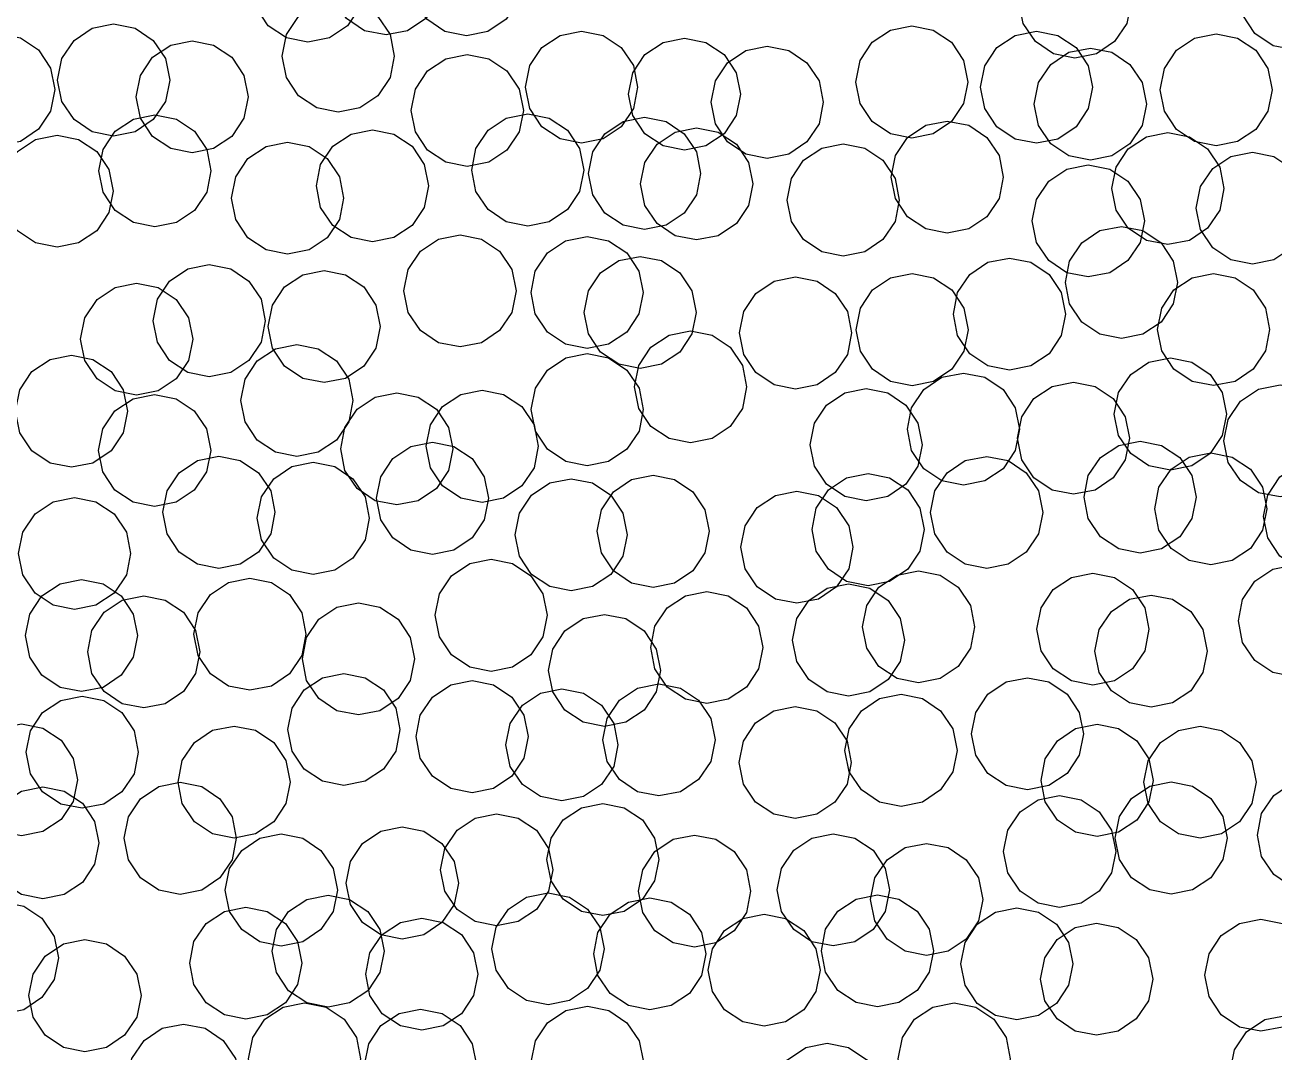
# Model space of a CAD drawing. Header units: millimetres. Extents: x -64 to 65, y -33 to 54.
# Drawn here: x -38.08 to -24.71, y 8.22 to 19.21 of the extents above; entities that cross this region are included whole.
import ezdxf

# ---------------------------------------------------------------- set-up
doc = ezdxf.new("R2010")
doc.units = ezdxf.units.MM

msp = doc.modelspace()

# ---------------------------------------------------------------- linework, layer by layer
for points in [[(-34.501, 19.4), (-34.632, 19.205), (-34.826, 19.075), (-35.056, 19.03), (-35.285, 19.075), (-35.48, 19.205), (-35.61, 19.4), (-35.656, 19.63), (-35.61, 19.859), (-35.48, 20.054), (-35.285, 20.184), (-35.056, 20.23), (-34.826, 20.184), (-34.632, 20.054), (-34.501, 19.859), (-34.456, 19.63), (-34.501, 19.4)], [(-33.664, 19.477), (-33.794, 19.282), (-33.989, 19.152), (-34.218, 19.107), (-34.448, 19.152), (-34.642, 19.282), (-34.773, 19.477), (-34.818, 19.707), (-34.773, 19.936), (-34.642, 20.131), (-34.448, 20.261), (-34.218, 20.307), (-33.989, 20.261), (-33.794, 20.131), (-33.664, 19.936), (-33.618, 19.707), (-33.664, 19.477)], [(-32.804, 19.469), (-32.934, 19.274), (-33.129, 19.144), (-33.359, 19.098), (-33.588, 19.144), (-33.783, 19.274), (-33.913, 19.469), (-33.959, 19.698), (-33.913, 19.928), (-33.783, 20.122), (-33.588, 20.252), (-33.359, 20.298), (-33.129, 20.252), (-32.934, 20.122), (-32.804, 19.928), (-32.759, 19.698), (-32.804, 19.469)], [(-26.29, 19.23), (-26.42, 19.035), (-26.615, 18.905), (-26.844, 18.859), (-27.074, 18.905), (-27.268, 19.035), (-27.398, 19.23), (-27.444, 19.459), (-27.398, 19.689), (-27.268, 19.883), (-27.074, 20.013), (-26.844, 20.059), (-26.615, 20.013), (-26.42, 19.883), (-26.29, 19.689), (-26.244, 19.459), (-26.29, 19.23)], [(-23.939, 19.317), (-24.069, 19.122), (-24.264, 18.992), (-24.494, 18.946), (-24.723, 18.992), (-24.918, 19.122), (-25.048, 19.317), (-25.094, 19.546), (-25.048, 19.776), (-24.918, 19.97), (-24.723, 20.101), (-24.494, 20.146), (-24.264, 20.101), (-24.069, 19.97), (-23.939, 19.776), (-23.894, 19.546), (-23.939, 19.317)], [(-34.176, 18.651), (-34.306, 18.456), (-34.501, 18.326), (-34.731, 18.28), (-34.96, 18.326), (-35.155, 18.456), (-35.285, 18.651), (-35.331, 18.88), (-35.285, 19.11), (-35.155, 19.305), (-34.96, 19.435), (-34.731, 19.48), (-34.501, 19.435), (-34.306, 19.305), (-34.176, 19.11), (-34.131, 18.88), (-34.176, 18.651)], [(-37.81, 18.292), (-37.94, 18.098), (-38.134, 17.968), (-38.364, 17.922), (-38.594, 17.968), (-38.788, 18.098), (-38.918, 18.292), (-38.964, 18.522), (-38.918, 18.751), (-38.788, 18.946), (-38.594, 19.076), (-38.364, 19.122), (-38.134, 19.076), (-37.94, 18.946), (-37.81, 18.751), (-37.764, 18.522), (-37.81, 18.292)], [(-36.581, 18.394), (-36.711, 18.2), (-36.906, 18.07), (-37.135, 18.024), (-37.365, 18.07), (-37.559, 18.2), (-37.689, 18.394), (-37.735, 18.624), (-37.689, 18.853), (-37.559, 19.048), (-37.365, 19.178), (-37.135, 19.224), (-36.906, 19.178), (-36.711, 19.048), (-36.581, 18.853), (-36.535, 18.624), (-36.581, 18.394)], [(-31.571, 18.318), (-31.701, 18.124), (-31.896, 17.994), (-32.126, 17.948), (-32.355, 17.994), (-32.55, 18.124), (-32.68, 18.318), (-32.726, 18.548), (-32.68, 18.778), (-32.55, 18.972), (-32.355, 19.102), (-32.126, 19.148), (-31.896, 19.102), (-31.701, 18.972), (-31.571, 18.778), (-31.526, 18.548), (-31.571, 18.318)], [(-28.036, 18.374), (-28.166, 18.179), (-28.361, 18.049), (-28.59, 18.003), (-28.82, 18.049), (-29.015, 18.179), (-29.145, 18.374), (-29.19, 18.603), (-29.145, 18.833), (-29.015, 19.028), (-28.82, 19.158), (-28.59, 19.203), (-28.361, 19.158), (-28.166, 19.028), (-28.036, 18.833), (-27.99, 18.603), (-28.036, 18.374)], [(-26.701, 18.318), (-26.831, 18.123), (-27.026, 17.993), (-27.255, 17.948), (-27.485, 17.993), (-27.68, 18.123), (-27.81, 18.318), (-27.855, 18.548), (-27.81, 18.777), (-27.68, 18.972), (-27.485, 19.102), (-27.255, 19.148), (-27.026, 19.102), (-26.831, 18.972), (-26.701, 18.777), (-26.655, 18.548), (-26.701, 18.318)], [(-35.74, 18.215), (-35.87, 18.02), (-36.065, 17.89), (-36.294, 17.844), (-36.524, 17.89), (-36.719, 18.02), (-36.849, 18.215), (-36.894, 18.444), (-36.849, 18.674), (-36.719, 18.869), (-36.524, 18.999), (-36.294, 19.044), (-36.065, 18.999), (-35.87, 18.869), (-35.74, 18.674), (-35.694, 18.444), (-35.74, 18.215)], [(-30.47, 18.243), (-30.6, 18.049), (-30.794, 17.919), (-31.024, 17.873), (-31.254, 17.919), (-31.448, 18.049), (-31.578, 18.243), (-31.624, 18.473), (-31.578, 18.703), (-31.448, 18.897), (-31.254, 19.027), (-31.024, 19.073), (-30.794, 19.027), (-30.6, 18.897), (-30.47, 18.703), (-30.424, 18.473), (-30.47, 18.243)], [(-24.779, 18.29), (-24.909, 18.096), (-25.103, 17.966), (-25.333, 17.92), (-25.563, 17.966), (-25.757, 18.096), (-25.887, 18.29), (-25.933, 18.52), (-25.887, 18.749), (-25.757, 18.944), (-25.563, 19.074), (-25.333, 19.12), (-25.103, 19.074), (-24.909, 18.944), (-24.779, 18.749), (-24.733, 18.52), (-24.779, 18.29)], [(-32.795, 18.068), (-32.925, 17.874), (-33.12, 17.744), (-33.349, 17.698), (-33.579, 17.744), (-33.774, 17.874), (-33.904, 18.068), (-33.949, 18.298), (-33.904, 18.528), (-33.774, 18.722), (-33.579, 18.852), (-33.349, 18.898), (-33.12, 18.852), (-32.925, 18.722), (-32.795, 18.528), (-32.749, 18.298), (-32.795, 18.068)], [(-29.584, 18.157), (-29.714, 17.962), (-29.908, 17.832), (-30.138, 17.786), (-30.368, 17.832), (-30.562, 17.962), (-30.692, 18.157), (-30.738, 18.386), (-30.692, 18.616), (-30.562, 18.81), (-30.368, 18.94), (-30.138, 18.986), (-29.908, 18.94), (-29.714, 18.81), (-29.584, 18.616), (-29.538, 18.386), (-29.584, 18.157)], [(-26.125, 18.138), (-26.255, 17.943), (-26.449, 17.813), (-26.679, 17.767), (-26.909, 17.813), (-27.103, 17.943), (-27.233, 18.138), (-27.279, 18.367), (-27.233, 18.597), (-27.103, 18.792), (-26.909, 18.922), (-26.679, 18.967), (-26.449, 18.922), (-26.255, 18.792), (-26.125, 18.597), (-26.079, 18.367), (-26.125, 18.138)], [(-36.139, 17.423), (-36.269, 17.228), (-36.464, 17.098), (-36.694, 17.053), (-36.923, 17.098), (-37.118, 17.228), (-37.248, 17.423), (-37.294, 17.653), (-37.248, 17.882), (-37.118, 18.077), (-36.923, 18.207), (-36.694, 18.253), (-36.464, 18.207), (-36.269, 18.077), (-36.139, 17.882), (-36.094, 17.653), (-36.139, 17.423)], [(-32.148, 17.432), (-32.278, 17.237), (-32.473, 17.107), (-32.702, 17.061), (-32.932, 17.107), (-33.127, 17.237), (-33.257, 17.432), (-33.302, 17.661), (-33.257, 17.891), (-33.127, 18.086), (-32.932, 18.216), (-32.702, 18.261), (-32.473, 18.216), (-32.278, 18.086), (-32.148, 17.891), (-32.102, 17.661), (-32.148, 17.432)], [(-30.897, 17.395), (-31.028, 17.2), (-31.222, 17.07), (-31.452, 17.025), (-31.681, 17.07), (-31.876, 17.2), (-32.006, 17.395), (-32.052, 17.625), (-32.006, 17.854), (-31.876, 18.049), (-31.681, 18.179), (-31.452, 18.225), (-31.222, 18.179), (-31.028, 18.049), (-30.897, 17.854), (-30.852, 17.625), (-30.897, 17.395)], [(-27.657, 17.356), (-27.787, 17.161), (-27.981, 17.031), (-28.211, 16.985), (-28.441, 17.031), (-28.635, 17.161), (-28.765, 17.356), (-28.811, 17.585), (-28.765, 17.815), (-28.635, 18.01), (-28.441, 18.14), (-28.211, 18.185), (-27.981, 18.14), (-27.787, 18.01), (-27.657, 17.815), (-27.611, 17.585), (-27.657, 17.356)], [(-33.81, 17.261), (-33.94, 17.067), (-34.135, 16.937), (-34.365, 16.891), (-34.594, 16.937), (-34.789, 17.067), (-34.919, 17.261), (-34.965, 17.491), (-34.919, 17.721), (-34.789, 17.915), (-34.594, 18.045), (-34.365, 18.091), (-34.135, 18.045), (-33.94, 17.915), (-33.81, 17.721), (-33.765, 17.491), (-33.81, 17.261)], [(-30.339, 17.282), (-30.469, 17.088), (-30.664, 16.958), (-30.894, 16.912), (-31.123, 16.958), (-31.318, 17.088), (-31.448, 17.282), (-31.494, 17.512), (-31.448, 17.742), (-31.318, 17.936), (-31.123, 18.066), (-30.894, 18.112), (-30.664, 18.066), (-30.469, 17.936), (-30.339, 17.742), (-30.294, 17.512), (-30.339, 17.282)], [(-25.294, 17.233), (-25.424, 17.038), (-25.619, 16.908), (-25.849, 16.863), (-26.078, 16.908), (-26.273, 17.038), (-26.403, 17.233), (-26.449, 17.463), (-26.403, 17.692), (-26.273, 17.887), (-26.078, 18.017), (-25.849, 18.063), (-25.619, 18.017), (-25.424, 17.887), (-25.294, 17.692), (-25.249, 17.463), (-25.294, 17.233)], [(-37.186, 17.205), (-37.316, 17.011), (-37.511, 16.881), (-37.74, 16.835), (-37.97, 16.881), (-38.164, 17.011), (-38.294, 17.205), (-38.34, 17.435), (-38.294, 17.665), (-38.164, 17.859), (-37.97, 17.989), (-37.74, 18.035), (-37.511, 17.989), (-37.316, 17.859), (-37.186, 17.665), (-37.14, 17.435), (-37.186, 17.205)], [(-34.718, 17.13), (-34.848, 16.935), (-35.043, 16.805), (-35.273, 16.759), (-35.502, 16.805), (-35.697, 16.935), (-35.827, 17.13), (-35.873, 17.359), (-35.827, 17.589), (-35.697, 17.783), (-35.502, 17.914), (-35.273, 17.959), (-35.043, 17.914), (-34.848, 17.783), (-34.718, 17.589), (-34.673, 17.359), (-34.718, 17.13)], [(-28.77, 17.111), (-28.9, 16.916), (-29.095, 16.786), (-29.325, 16.74), (-29.554, 16.786), (-29.749, 16.916), (-29.879, 17.111), (-29.925, 17.34), (-29.879, 17.57), (-29.749, 17.765), (-29.554, 17.895), (-29.325, 17.94), (-29.095, 17.895), (-28.9, 17.765), (-28.77, 17.57), (-28.725, 17.34), (-28.77, 17.111)], [(-24.391, 17.023), (-24.521, 16.829), (-24.715, 16.699), (-24.945, 16.653), (-25.175, 16.699), (-25.369, 16.829), (-25.499, 17.023), (-25.545, 17.253), (-25.499, 17.483), (-25.369, 17.677), (-25.175, 17.807), (-24.945, 17.853), (-24.715, 17.807), (-24.521, 17.677), (-24.391, 17.483), (-24.345, 17.253), (-24.391, 17.023)], [(-26.147, 16.886), (-26.277, 16.692), (-26.471, 16.562), (-26.701, 16.516), (-26.93, 16.562), (-27.125, 16.692), (-27.255, 16.886), (-27.301, 17.116), (-27.255, 17.346), (-27.125, 17.54), (-26.93, 17.67), (-26.701, 17.716), (-26.471, 17.67), (-26.277, 17.54), (-26.147, 17.346), (-26.101, 17.116), (-26.147, 16.886)], [(-25.792, 16.228), (-25.922, 16.033), (-26.117, 15.903), (-26.346, 15.858), (-26.576, 15.903), (-26.771, 16.033), (-26.901, 16.228), (-26.946, 16.458), (-26.901, 16.687), (-26.771, 16.882), (-26.576, 17.012), (-26.346, 17.058), (-26.117, 17.012), (-25.922, 16.882), (-25.792, 16.687), (-25.746, 16.458), (-25.792, 16.228)], [(-32.873, 16.137), (-33.003, 15.942), (-33.198, 15.812), (-33.427, 15.767), (-33.657, 15.812), (-33.851, 15.942), (-33.981, 16.137), (-34.027, 16.367), (-33.981, 16.596), (-33.851, 16.791), (-33.657, 16.921), (-33.427, 16.967), (-33.198, 16.921), (-33.003, 16.791), (-32.873, 16.596), (-32.827, 16.367), (-32.873, 16.137)], [(-31.513, 16.121), (-31.643, 15.926), (-31.838, 15.796), (-32.067, 15.75), (-32.297, 15.796), (-32.492, 15.926), (-32.622, 16.121), (-32.667, 16.35), (-32.622, 16.58), (-32.492, 16.774), (-32.297, 16.904), (-32.067, 16.95), (-31.838, 16.904), (-31.643, 16.774), (-31.513, 16.58), (-31.467, 16.35), (-31.513, 16.121)], [(-30.944, 15.908), (-31.074, 15.713), (-31.269, 15.583), (-31.498, 15.537), (-31.728, 15.583), (-31.923, 15.713), (-32.053, 15.908), (-32.098, 16.137), (-32.053, 16.367), (-31.923, 16.562), (-31.728, 16.692), (-31.498, 16.737), (-31.269, 16.692), (-31.074, 16.562), (-30.944, 16.367), (-30.898, 16.137), (-30.944, 15.908)], [(-26.991, 15.89), (-27.121, 15.695), (-27.316, 15.565), (-27.546, 15.519), (-27.775, 15.565), (-27.97, 15.695), (-28.1, 15.89), (-28.146, 16.119), (-28.1, 16.349), (-27.97, 16.544), (-27.775, 16.674), (-27.546, 16.719), (-27.316, 16.674), (-27.121, 16.544), (-26.991, 16.349), (-26.946, 16.119), (-26.991, 15.89)], [(-35.557, 15.818), (-35.687, 15.623), (-35.882, 15.493), (-36.112, 15.448), (-36.341, 15.493), (-36.536, 15.623), (-36.666, 15.818), (-36.712, 16.048), (-36.666, 16.277), (-36.536, 16.472), (-36.341, 16.602), (-36.112, 16.648), (-35.882, 16.602), (-35.687, 16.472), (-35.557, 16.277), (-35.512, 16.048), (-35.557, 15.818)], [(-34.327, 15.755), (-34.458, 15.56), (-34.652, 15.43), (-34.882, 15.385), (-35.111, 15.43), (-35.306, 15.56), (-35.436, 15.755), (-35.482, 15.985), (-35.436, 16.214), (-35.306, 16.409), (-35.111, 16.539), (-34.882, 16.585), (-34.652, 16.539), (-34.458, 16.409), (-34.327, 16.214), (-34.282, 15.985), (-34.327, 15.755)], [(-36.335, 15.621), (-36.465, 15.426), (-36.66, 15.296), (-36.889, 15.25), (-37.119, 15.296), (-37.313, 15.426), (-37.443, 15.621), (-37.489, 15.85), (-37.443, 16.08), (-37.313, 16.275), (-37.119, 16.405), (-36.889, 16.45), (-36.66, 16.405), (-36.465, 16.275), (-36.335, 16.08), (-36.289, 15.85), (-36.335, 15.621)], [(-29.28, 15.687), (-29.41, 15.493), (-29.605, 15.363), (-29.835, 15.317), (-30.064, 15.363), (-30.259, 15.493), (-30.389, 15.687), (-30.435, 15.917), (-30.389, 16.147), (-30.259, 16.341), (-30.064, 16.471), (-29.835, 16.517), (-29.605, 16.471), (-29.41, 16.341), (-29.28, 16.147), (-29.235, 15.917), (-29.28, 15.687)], [(-28.033, 15.723), (-28.163, 15.528), (-28.357, 15.398), (-28.587, 15.352), (-28.817, 15.398), (-29.011, 15.528), (-29.141, 15.723), (-29.187, 15.952), (-29.141, 16.182), (-29.011, 16.377), (-28.817, 16.507), (-28.587, 16.552), (-28.357, 16.507), (-28.163, 16.377), (-28.033, 16.182), (-27.987, 15.952), (-28.033, 15.723)], [(-24.805, 15.724), (-24.935, 15.529), (-25.13, 15.399), (-25.36, 15.353), (-25.589, 15.399), (-25.784, 15.529), (-25.914, 15.724), (-25.96, 15.953), (-25.914, 16.183), (-25.784, 16.378), (-25.589, 16.508), (-25.36, 16.553), (-25.13, 16.508), (-24.935, 16.378), (-24.805, 16.183), (-24.76, 15.953), (-24.805, 15.724)], [(-30.404, 15.11), (-30.534, 14.916), (-30.729, 14.786), (-30.959, 14.74), (-31.188, 14.786), (-31.383, 14.916), (-31.513, 15.11), (-31.559, 15.34), (-31.513, 15.57), (-31.383, 15.764), (-31.188, 15.894), (-30.959, 15.94), (-30.729, 15.894), (-30.534, 15.764), (-30.404, 15.57), (-30.359, 15.34), (-30.404, 15.11)], [(-34.619, 14.964), (-34.749, 14.77), (-34.944, 14.64), (-35.173, 14.594), (-35.403, 14.64), (-35.598, 14.77), (-35.728, 14.964), (-35.773, 15.194), (-35.728, 15.424), (-35.598, 15.618), (-35.403, 15.748), (-35.173, 15.794), (-34.944, 15.748), (-34.749, 15.618), (-34.619, 15.424), (-34.573, 15.194), (-34.619, 14.964)], [(-37.032, 14.849), (-37.162, 14.654), (-37.357, 14.524), (-37.587, 14.479), (-37.816, 14.524), (-38.011, 14.654), (-38.141, 14.849), (-38.187, 15.079), (-38.141, 15.308), (-38.011, 15.503), (-37.816, 15.633), (-37.587, 15.679), (-37.357, 15.633), (-37.162, 15.503), (-37.032, 15.308), (-36.987, 15.079), (-37.032, 14.849)], [(-31.511, 14.866), (-31.641, 14.672), (-31.836, 14.542), (-32.066, 14.496), (-32.295, 14.542), (-32.49, 14.672), (-32.62, 14.866), (-32.666, 15.096), (-32.62, 15.326), (-32.49, 15.52), (-32.295, 15.65), (-32.066, 15.696), (-31.836, 15.65), (-31.641, 15.52), (-31.511, 15.326), (-31.466, 15.096), (-31.511, 14.866)], [(-25.268, 14.82), (-25.398, 14.625), (-25.593, 14.495), (-25.823, 14.449), (-26.052, 14.495), (-26.247, 14.625), (-26.377, 14.82), (-26.423, 15.049), (-26.377, 15.279), (-26.247, 15.474), (-26.052, 15.604), (-25.823, 15.649), (-25.593, 15.604), (-25.398, 15.474), (-25.268, 15.279), (-25.223, 15.049), (-25.268, 14.82)], [(-27.484, 14.658), (-27.614, 14.464), (-27.809, 14.334), (-28.038, 14.288), (-28.268, 14.334), (-28.463, 14.464), (-28.593, 14.658), (-28.638, 14.888), (-28.593, 15.117), (-28.463, 15.312), (-28.268, 15.442), (-28.038, 15.488), (-27.809, 15.442), (-27.614, 15.312), (-27.484, 15.117), (-27.438, 14.888), (-27.484, 14.658)], [(-26.305, 14.56), (-26.435, 14.366), (-26.629, 14.236), (-26.859, 14.19), (-27.089, 14.236), (-27.283, 14.366), (-27.413, 14.56), (-27.459, 14.79), (-27.413, 15.02), (-27.283, 15.214), (-27.089, 15.344), (-26.859, 15.39), (-26.629, 15.344), (-26.435, 15.214), (-26.305, 15.02), (-26.259, 14.79), (-26.305, 14.56)], [(-36.142, 14.43), (-36.272, 14.235), (-36.467, 14.105), (-36.696, 14.059), (-36.926, 14.105), (-37.121, 14.235), (-37.251, 14.43), (-37.296, 14.659), (-37.251, 14.889), (-37.121, 15.083), (-36.926, 15.213), (-36.696, 15.259), (-36.467, 15.213), (-36.272, 15.083), (-36.142, 14.889), (-36.096, 14.659), (-36.142, 14.43)], [(-33.55, 14.446), (-33.68, 14.251), (-33.875, 14.121), (-34.104, 14.076), (-34.334, 14.121), (-34.529, 14.251), (-34.659, 14.446), (-34.704, 14.676), (-34.659, 14.905), (-34.529, 15.1), (-34.334, 15.23), (-34.104, 15.276), (-33.875, 15.23), (-33.68, 15.1), (-33.55, 14.905), (-33.504, 14.676), (-33.55, 14.446)], [(-32.635, 14.475), (-32.765, 14.28), (-32.96, 14.15), (-33.19, 14.104), (-33.419, 14.15), (-33.614, 14.28), (-33.744, 14.475), (-33.79, 14.704), (-33.744, 14.934), (-33.614, 15.129), (-33.419, 15.259), (-33.19, 15.304), (-32.96, 15.259), (-32.765, 15.129), (-32.635, 14.934), (-32.59, 14.704), (-32.635, 14.475)], [(-28.525, 14.491), (-28.655, 14.297), (-28.849, 14.166), (-29.079, 14.121), (-29.309, 14.166), (-29.503, 14.297), (-29.633, 14.491), (-29.679, 14.721), (-29.633, 14.95), (-29.503, 15.145), (-29.309, 15.275), (-29.079, 15.321), (-28.849, 15.275), (-28.655, 15.145), (-28.525, 14.95), (-28.479, 14.721), (-28.525, 14.491)], [(-24.094, 14.532), (-24.224, 14.337), (-24.419, 14.207), (-24.649, 14.162), (-24.878, 14.207), (-25.073, 14.337), (-25.203, 14.532), (-25.249, 14.762), (-25.203, 14.991), (-25.073, 15.186), (-24.878, 15.316), (-24.649, 15.362), (-24.419, 15.316), (-24.224, 15.186), (-24.094, 14.991), (-24.049, 14.762), (-24.094, 14.532)], [(-33.168, 13.918), (-33.298, 13.723), (-33.492, 13.593), (-33.722, 13.547), (-33.952, 13.593), (-34.146, 13.723), (-34.276, 13.918), (-34.322, 14.147), (-34.276, 14.377), (-34.146, 14.572), (-33.952, 14.702), (-33.722, 14.747), (-33.492, 14.702), (-33.298, 14.572), (-33.168, 14.377), (-33.122, 14.147), (-33.168, 13.918)], [(-25.592, 13.93), (-25.722, 13.736), (-25.917, 13.606), (-26.146, 13.56), (-26.376, 13.606), (-26.571, 13.736), (-26.701, 13.93), (-26.746, 14.16), (-26.701, 14.39), (-26.571, 14.584), (-26.376, 14.714), (-26.146, 14.76), (-25.917, 14.714), (-25.722, 14.584), (-25.592, 14.39), (-25.546, 14.16), (-25.592, 13.93)], [(-35.454, 13.767), (-35.584, 13.572), (-35.779, 13.442), (-36.008, 13.397), (-36.238, 13.442), (-36.433, 13.572), (-36.563, 13.767), (-36.608, 13.997), (-36.563, 14.226), (-36.433, 14.421), (-36.238, 14.551), (-36.008, 14.597), (-35.779, 14.551), (-35.584, 14.421), (-35.454, 14.226), (-35.408, 13.997), (-35.454, 13.767)], [(-27.235, 13.767), (-27.365, 13.572), (-27.559, 13.442), (-27.789, 13.396), (-28.018, 13.442), (-28.213, 13.572), (-28.343, 13.767), (-28.389, 13.996), (-28.343, 14.226), (-28.213, 14.421), (-28.018, 14.551), (-27.789, 14.596), (-27.559, 14.551), (-27.365, 14.421), (-27.235, 14.226), (-27.189, 13.996), (-27.235, 13.767)], [(-24.836, 13.805), (-24.966, 13.611), (-25.161, 13.481), (-25.39, 13.435), (-25.62, 13.481), (-25.815, 13.611), (-25.945, 13.805), (-25.99, 14.035), (-25.945, 14.265), (-25.815, 14.459), (-25.62, 14.589), (-25.39, 14.635), (-25.161, 14.589), (-24.966, 14.459), (-24.836, 14.265), (-24.79, 14.035), (-24.836, 13.805)], [(-34.444, 13.703), (-34.574, 13.508), (-34.769, 13.378), (-34.998, 13.333), (-35.228, 13.378), (-35.422, 13.508), (-35.552, 13.703), (-35.598, 13.933), (-35.552, 14.162), (-35.422, 14.357), (-35.228, 14.487), (-34.998, 14.533), (-34.769, 14.487), (-34.574, 14.357), (-34.444, 14.162), (-34.398, 13.933), (-34.444, 13.703)], [(-23.671, 13.723), (-23.801, 13.529), (-23.996, 13.399), (-24.226, 13.353), (-24.455, 13.399), (-24.65, 13.529), (-24.78, 13.723), (-24.826, 13.953), (-24.78, 14.182), (-24.65, 14.377), (-24.455, 14.507), (-24.226, 14.553), (-23.996, 14.507), (-23.801, 14.377), (-23.671, 14.182), (-23.626, 13.953), (-23.671, 13.723)], [(-31.683, 13.527), (-31.813, 13.333), (-32.008, 13.203), (-32.237, 13.157), (-32.467, 13.203), (-32.662, 13.333), (-32.792, 13.527), (-32.837, 13.757), (-32.792, 13.987), (-32.662, 14.181), (-32.467, 14.311), (-32.237, 14.357), (-32.008, 14.311), (-31.813, 14.181), (-31.683, 13.987), (-31.637, 13.757), (-31.683, 13.527)], [(-30.806, 13.564), (-30.936, 13.37), (-31.13, 13.24), (-31.36, 13.194), (-31.59, 13.24), (-31.784, 13.37), (-31.914, 13.564), (-31.96, 13.794), (-31.914, 14.024), (-31.784, 14.218), (-31.59, 14.348), (-31.36, 14.394), (-31.13, 14.348), (-30.936, 14.218), (-30.806, 14.024), (-30.76, 13.794), (-30.806, 13.564)], [(-28.504, 13.583), (-28.634, 13.388), (-28.829, 13.258), (-29.059, 13.212), (-29.288, 13.258), (-29.483, 13.388), (-29.613, 13.583), (-29.659, 13.812), (-29.613, 14.042), (-29.483, 14.237), (-29.288, 14.367), (-29.059, 14.412), (-28.829, 14.367), (-28.634, 14.237), (-28.504, 14.042), (-28.459, 13.812), (-28.504, 13.583)], [(-29.266, 13.393), (-29.396, 13.198), (-29.591, 13.068), (-29.821, 13.023), (-30.05, 13.068), (-30.245, 13.198), (-30.375, 13.393), (-30.421, 13.623), (-30.375, 13.852), (-30.245, 14.047), (-30.05, 14.177), (-29.821, 14.223), (-29.591, 14.177), (-29.396, 14.047), (-29.266, 13.852), (-29.221, 13.623), (-29.266, 13.393)], [(-36.999, 13.327), (-37.129, 13.132), (-37.324, 13.002), (-37.553, 12.956), (-37.783, 13.002), (-37.977, 13.132), (-38.108, 13.327), (-38.153, 13.556), (-38.108, 13.786), (-37.977, 13.98), (-37.783, 14.111), (-37.553, 14.156), (-37.324, 14.111), (-37.129, 13.98), (-36.999, 13.786), (-36.953, 13.556), (-36.999, 13.327)], [(-32.539, 12.665), (-32.669, 12.471), (-32.864, 12.341), (-33.094, 12.295), (-33.323, 12.341), (-33.518, 12.471), (-33.648, 12.665), (-33.694, 12.895), (-33.648, 13.124), (-33.518, 13.319), (-33.323, 13.449), (-33.094, 13.495), (-32.864, 13.449), (-32.669, 13.319), (-32.539, 13.124), (-32.494, 12.895), (-32.539, 12.665)], [(-27.963, 12.542), (-28.093, 12.347), (-28.288, 12.217), (-28.518, 12.172), (-28.747, 12.217), (-28.942, 12.347), (-29.072, 12.542), (-29.118, 12.772), (-29.072, 13.001), (-28.942, 13.196), (-28.747, 13.326), (-28.518, 13.372), (-28.288, 13.326), (-28.093, 13.196), (-27.963, 13.001), (-27.918, 12.772), (-27.963, 12.542)], [(-23.941, 12.605), (-24.071, 12.411), (-24.266, 12.281), (-24.495, 12.235), (-24.725, 12.281), (-24.919, 12.411), (-25.05, 12.605), (-25.095, 12.835), (-25.05, 13.065), (-24.919, 13.259), (-24.725, 13.389), (-24.495, 13.435), (-24.266, 13.389), (-24.071, 13.259), (-23.941, 13.065), (-23.895, 12.835), (-23.941, 12.605)], [(-36.925, 12.448), (-37.055, 12.254), (-37.249, 12.123), (-37.479, 12.078), (-37.709, 12.123), (-37.903, 12.254), (-38.033, 12.448), (-38.079, 12.678), (-38.033, 12.907), (-37.903, 13.102), (-37.709, 13.232), (-37.479, 13.278), (-37.249, 13.232), (-37.055, 13.102), (-36.925, 12.907), (-36.879, 12.678), (-36.925, 12.448)], [(-35.122, 12.463), (-35.252, 12.268), (-35.446, 12.138), (-35.676, 12.092), (-35.906, 12.138), (-36.1, 12.268), (-36.23, 12.463), (-36.276, 12.692), (-36.23, 12.922), (-36.1, 13.117), (-35.906, 13.247), (-35.676, 13.292), (-35.446, 13.247), (-35.252, 13.117), (-35.122, 12.922), (-35.076, 12.692), (-35.122, 12.463)], [(-26.097, 12.516), (-26.228, 12.322), (-26.422, 12.192), (-26.652, 12.146), (-26.881, 12.192), (-27.076, 12.322), (-27.206, 12.516), (-27.252, 12.746), (-27.206, 12.976), (-27.076, 13.17), (-26.881, 13.3), (-26.652, 13.346), (-26.422, 13.3), (-26.228, 13.17), (-26.097, 12.976), (-26.052, 12.746), (-26.097, 12.516)], [(-30.231, 12.321), (-30.361, 12.126), (-30.556, 11.996), (-30.785, 11.95), (-31.015, 11.996), (-31.21, 12.126), (-31.34, 12.321), (-31.385, 12.55), (-31.34, 12.78), (-31.21, 12.975), (-31.015, 13.105), (-30.785, 13.15), (-30.556, 13.105), (-30.361, 12.975), (-30.231, 12.78), (-30.185, 12.55), (-30.231, 12.321)], [(-28.714, 12.4), (-28.844, 12.206), (-29.039, 12.076), (-29.268, 12.03), (-29.498, 12.076), (-29.693, 12.206), (-29.823, 12.4), (-29.868, 12.63), (-29.823, 12.86), (-29.693, 13.054), (-29.498, 13.184), (-29.268, 13.23), (-29.039, 13.184), (-28.844, 13.054), (-28.714, 12.86), (-28.668, 12.63), (-28.714, 12.4)], [(-25.475, 12.283), (-25.605, 12.088), (-25.8, 11.958), (-26.03, 11.912), (-26.259, 11.958), (-26.454, 12.088), (-26.584, 12.283), (-26.63, 12.512), (-26.584, 12.742), (-26.454, 12.936), (-26.259, 13.067), (-26.03, 13.112), (-25.8, 13.067), (-25.605, 12.936), (-25.475, 12.742), (-25.43, 12.512), (-25.475, 12.283)], [(-36.259, 12.273), (-36.389, 12.078), (-36.583, 11.948), (-36.813, 11.903), (-37.043, 11.948), (-37.237, 12.078), (-37.367, 12.273), (-37.413, 12.503), (-37.367, 12.732), (-37.237, 12.927), (-37.043, 13.057), (-36.813, 13.103), (-36.583, 13.057), (-36.389, 12.927), (-36.259, 12.732), (-36.213, 12.503), (-36.259, 12.273)], [(-33.961, 12.198), (-34.091, 12.004), (-34.285, 11.873), (-34.515, 11.828), (-34.745, 11.873), (-34.939, 12.004), (-35.069, 12.198), (-35.115, 12.428), (-35.069, 12.657), (-34.939, 12.852), (-34.745, 12.982), (-34.515, 13.028), (-34.285, 12.982), (-34.091, 12.852), (-33.961, 12.657), (-33.915, 12.428), (-33.961, 12.198)], [(-31.326, 12.075), (-31.456, 11.88), (-31.651, 11.75), (-31.88, 11.704), (-32.11, 11.75), (-32.305, 11.88), (-32.435, 12.075), (-32.48, 12.304), (-32.435, 12.534), (-32.305, 12.728), (-32.11, 12.859), (-31.88, 12.904), (-31.651, 12.859), (-31.456, 12.728), (-31.326, 12.534), (-31.28, 12.304), (-31.326, 12.075)], [(-34.116, 11.442), (-34.246, 11.248), (-34.441, 11.118), (-34.67, 11.072), (-34.9, 11.118), (-35.095, 11.248), (-35.225, 11.442), (-35.27, 11.672), (-35.225, 11.902), (-35.095, 12.096), (-34.9, 12.226), (-34.67, 12.272), (-34.441, 12.226), (-34.246, 12.096), (-34.116, 11.902), (-34.07, 11.672), (-34.116, 11.442)], [(-32.743, 11.366), (-32.873, 11.172), (-33.068, 11.042), (-33.298, 10.996), (-33.527, 11.042), (-33.722, 11.172), (-33.852, 11.366), (-33.898, 11.596), (-33.852, 11.826), (-33.722, 12.02), (-33.527, 12.15), (-33.298, 12.196), (-33.068, 12.15), (-32.873, 12.02), (-32.743, 11.826), (-32.698, 11.596), (-32.743, 11.366)], [(-26.798, 11.397), (-26.928, 11.202), (-27.122, 11.072), (-27.352, 11.026), (-27.582, 11.072), (-27.776, 11.202), (-27.906, 11.397), (-27.952, 11.626), (-27.906, 11.856), (-27.776, 12.051), (-27.582, 12.181), (-27.352, 12.226), (-27.122, 12.181), (-26.928, 12.051), (-26.798, 11.856), (-26.752, 11.626), (-26.798, 11.397)], [(-31.782, 11.278), (-31.912, 11.084), (-32.106, 10.954), (-32.336, 10.908), (-32.566, 10.954), (-32.76, 11.084), (-32.89, 11.278), (-32.936, 11.508), (-32.89, 11.738), (-32.76, 11.932), (-32.566, 12.062), (-32.336, 12.108), (-32.106, 12.062), (-31.912, 11.932), (-31.782, 11.738), (-31.736, 11.508), (-31.782, 11.278)], [(-30.743, 11.331), (-30.873, 11.137), (-31.067, 11.006), (-31.297, 10.961), (-31.527, 11.006), (-31.721, 11.137), (-31.851, 11.331), (-31.897, 11.561), (-31.851, 11.79), (-31.721, 11.985), (-31.527, 12.115), (-31.297, 12.161), (-31.067, 12.115), (-30.873, 11.985), (-30.743, 11.79), (-30.697, 11.561), (-30.743, 11.331)], [(-28.152, 11.219), (-28.282, 11.025), (-28.477, 10.894), (-28.706, 10.849), (-28.936, 10.894), (-29.13, 11.025), (-29.26, 11.219), (-29.306, 11.449), (-29.26, 11.678), (-29.13, 11.873), (-28.936, 12.003), (-28.706, 12.049), (-28.477, 12.003), (-28.282, 11.873), (-28.152, 11.678), (-28.106, 11.449), (-28.152, 11.219)], [(-36.916, 11.199), (-37.046, 11.005), (-37.241, 10.875), (-37.471, 10.829), (-37.7, 10.875), (-37.895, 11.005), (-38.025, 11.199), (-38.071, 11.429), (-38.025, 11.659), (-37.895, 11.853), (-37.7, 11.983), (-37.471, 12.029), (-37.241, 11.983), (-37.046, 11.853), (-36.916, 11.659), (-36.871, 11.429), (-36.916, 11.199)], [(-29.284, 11.089), (-29.414, 10.895), (-29.609, 10.765), (-29.839, 10.719), (-30.068, 10.765), (-30.263, 10.895), (-30.393, 11.089), (-30.439, 11.319), (-30.393, 11.549), (-30.263, 11.743), (-30.068, 11.873), (-29.839, 11.919), (-29.609, 11.873), (-29.414, 11.743), (-29.284, 11.549), (-29.239, 11.319), (-29.284, 11.089)], [(-37.568, 10.903), (-37.698, 10.709), (-37.893, 10.579), (-38.122, 10.533), (-38.352, 10.579), (-38.547, 10.709), (-38.677, 10.903), (-38.722, 11.133), (-38.677, 11.362), (-38.547, 11.557), (-38.352, 11.687), (-38.122, 11.733), (-37.893, 11.687), (-37.698, 11.557), (-37.568, 11.362), (-37.522, 11.133), (-37.568, 10.903)], [(-35.292, 10.88), (-35.422, 10.685), (-35.617, 10.555), (-35.846, 10.509), (-36.076, 10.555), (-36.27, 10.685), (-36.4, 10.88), (-36.446, 11.109), (-36.4, 11.339), (-36.27, 11.534), (-36.076, 11.664), (-35.846, 11.709), (-35.617, 11.664), (-35.422, 11.534), (-35.292, 11.339), (-35.246, 11.109), (-35.292, 10.88)], [(-26.053, 10.898), (-26.183, 10.703), (-26.378, 10.573), (-26.607, 10.528), (-26.837, 10.573), (-27.032, 10.703), (-27.162, 10.898), (-27.207, 11.128), (-27.162, 11.357), (-27.032, 11.552), (-26.837, 11.682), (-26.607, 11.728), (-26.378, 11.682), (-26.183, 11.552), (-26.053, 11.357), (-26.007, 11.128), (-26.053, 10.898)], [(-24.951, 10.879), (-25.081, 10.684), (-25.276, 10.554), (-25.505, 10.508), (-25.735, 10.554), (-25.93, 10.684), (-26.06, 10.879), (-26.105, 11.108), (-26.06, 11.338), (-25.93, 11.533), (-25.735, 11.663), (-25.505, 11.708), (-25.276, 11.663), (-25.081, 11.533), (-24.951, 11.338), (-24.905, 11.108), (-24.951, 10.879)], [(-35.868, 10.278), (-35.998, 10.083), (-36.192, 9.953), (-36.422, 9.908), (-36.652, 9.953), (-36.846, 10.083), (-36.976, 10.278), (-37.022, 10.508), (-36.976, 10.737), (-36.846, 10.932), (-36.652, 11.062), (-36.422, 11.108), (-36.192, 11.062), (-35.998, 10.932), (-35.868, 10.737), (-35.822, 10.508), (-35.868, 10.278)], [(-25.26, 10.281), (-25.39, 10.086), (-25.585, 9.956), (-25.815, 9.911), (-26.044, 9.956), (-26.239, 10.086), (-26.369, 10.281), (-26.415, 10.511), (-26.369, 10.74), (-26.239, 10.935), (-26.044, 11.065), (-25.815, 11.111), (-25.585, 11.065), (-25.39, 10.935), (-25.26, 10.74), (-25.215, 10.511), (-25.26, 10.281)], [(-23.737, 10.313), (-23.867, 10.119), (-24.062, 9.989), (-24.291, 9.943), (-24.521, 9.989), (-24.716, 10.119), (-24.846, 10.313), (-24.891, 10.543), (-24.846, 10.773), (-24.716, 10.967), (-24.521, 11.097), (-24.291, 11.143), (-24.062, 11.097), (-23.867, 10.967), (-23.737, 10.773), (-23.691, 10.543), (-23.737, 10.313)], [(-37.34, 10.23), (-37.47, 10.035), (-37.664, 9.905), (-37.894, 9.859), (-38.123, 9.905), (-38.318, 10.035), (-38.448, 10.23), (-38.494, 10.459), (-38.448, 10.689), (-38.318, 10.883), (-38.123, 11.013), (-37.894, 11.059), (-37.664, 11.013), (-37.47, 10.883), (-37.34, 10.689), (-37.294, 10.459), (-37.34, 10.23)], [(-26.454, 10.137), (-26.584, 9.942), (-26.778, 9.812), (-27.008, 9.766), (-27.238, 9.812), (-27.432, 9.942), (-27.562, 10.137), (-27.608, 10.366), (-27.562, 10.596), (-27.432, 10.791), (-27.238, 10.921), (-27.008, 10.966), (-26.778, 10.921), (-26.584, 10.791), (-26.454, 10.596), (-26.408, 10.366), (-26.454, 10.137)], [(-31.344, 10.051), (-31.474, 9.856), (-31.669, 9.726), (-31.898, 9.681), (-32.128, 9.726), (-32.323, 9.856), (-32.453, 10.051), (-32.498, 10.281), (-32.453, 10.51), (-32.323, 10.705), (-32.128, 10.835), (-31.898, 10.881), (-31.669, 10.835), (-31.474, 10.705), (-31.344, 10.51), (-31.298, 10.281), (-31.344, 10.051)], [(-32.48, 9.941), (-32.61, 9.747), (-32.805, 9.616), (-33.035, 9.571), (-33.264, 9.616), (-33.459, 9.747), (-33.589, 9.941), (-33.635, 10.171), (-33.589, 10.4), (-33.459, 10.595), (-33.264, 10.725), (-33.035, 10.771), (-32.805, 10.725), (-32.61, 10.595), (-32.48, 10.4), (-32.435, 10.171), (-32.48, 9.941)], [(-33.491, 9.8), (-33.621, 9.605), (-33.816, 9.475), (-34.045, 9.429), (-34.275, 9.475), (-34.47, 9.605), (-34.6, 9.8), (-34.645, 10.029), (-34.6, 10.259), (-34.47, 10.454), (-34.275, 10.584), (-34.045, 10.629), (-33.816, 10.584), (-33.621, 10.454), (-33.491, 10.259), (-33.445, 10.029), (-33.491, 9.8)], [(-34.786, 9.725), (-34.916, 9.53), (-35.11, 9.4), (-35.34, 9.354), (-35.57, 9.4), (-35.764, 9.53), (-35.894, 9.725), (-35.94, 9.954), (-35.894, 10.184), (-35.764, 10.379), (-35.57, 10.509), (-35.34, 10.554), (-35.11, 10.509), (-34.916, 10.379), (-34.786, 10.184), (-34.74, 9.954), (-34.786, 9.725)], [(-30.362, 9.713), (-30.492, 9.518), (-30.687, 9.388), (-30.917, 9.343), (-31.146, 9.388), (-31.341, 9.518), (-31.471, 9.713), (-31.517, 9.943), (-31.471, 10.172), (-31.341, 10.367), (-31.146, 10.497), (-30.917, 10.543), (-30.687, 10.497), (-30.492, 10.367), (-30.362, 10.172), (-30.317, 9.943), (-30.362, 9.713)], [(-28.876, 9.726), (-29.006, 9.531), (-29.201, 9.401), (-29.431, 9.356), (-29.66, 9.401), (-29.855, 9.531), (-29.985, 9.726), (-30.031, 9.956), (-29.985, 10.185), (-29.855, 10.38), (-29.66, 10.51), (-29.431, 10.556), (-29.201, 10.51), (-29.006, 10.38), (-28.876, 10.185), (-28.831, 9.956), (-28.876, 9.726)], [(-27.878, 9.624), (-28.008, 9.429), (-28.202, 9.299), (-28.432, 9.253), (-28.662, 9.299), (-28.856, 9.429), (-28.986, 9.624), (-29.032, 9.853), (-28.986, 10.083), (-28.856, 10.278), (-28.662, 10.408), (-28.432, 10.453), (-28.202, 10.408), (-28.008, 10.278), (-27.878, 10.083), (-27.832, 9.853), (-27.878, 9.624)], [(-34.284, 9.07), (-34.415, 8.876), (-34.609, 8.746), (-34.839, 8.7), (-35.068, 8.746), (-35.263, 8.876), (-35.393, 9.07), (-35.439, 9.3), (-35.393, 9.53), (-35.263, 9.724), (-35.068, 9.854), (-34.839, 9.9), (-34.609, 9.854), (-34.415, 9.724), (-34.284, 9.53), (-34.239, 9.3), (-34.284, 9.07)], [(-31.931, 9.096), (-32.061, 8.901), (-32.255, 8.771), (-32.485, 8.725), (-32.715, 8.771), (-32.909, 8.901), (-33.039, 9.096), (-33.085, 9.325), (-33.039, 9.555), (-32.909, 9.749), (-32.715, 9.879), (-32.485, 9.925), (-32.255, 9.879), (-32.061, 9.749), (-31.931, 9.555), (-31.885, 9.325), (-31.931, 9.096)], [(-28.404, 9.074), (-28.534, 8.88), (-28.729, 8.75), (-28.958, 8.704), (-29.188, 8.75), (-29.383, 8.88), (-29.513, 9.074), (-29.558, 9.304), (-29.513, 9.534), (-29.383, 9.728), (-29.188, 9.858), (-28.958, 9.904), (-28.729, 9.858), (-28.534, 9.728), (-28.404, 9.534), (-28.358, 9.304), (-28.404, 9.074)], [(-37.773, 8.998), (-37.903, 8.803), (-38.097, 8.673), (-38.327, 8.627), (-38.557, 8.673), (-38.751, 8.803), (-38.881, 8.998), (-38.927, 9.227), (-38.881, 9.457), (-38.751, 9.652), (-38.557, 9.782), (-38.327, 9.827), (-38.097, 9.782), (-37.903, 9.652), (-37.773, 9.457), (-37.727, 9.227), (-37.773, 8.998)], [(-35.166, 8.943), (-35.296, 8.748), (-35.491, 8.618), (-35.72, 8.572), (-35.95, 8.618), (-36.145, 8.748), (-36.275, 8.943), (-36.32, 9.172), (-36.275, 9.402), (-36.145, 9.596), (-35.95, 9.726), (-35.72, 9.772), (-35.491, 9.726), (-35.296, 9.596), (-35.166, 9.402), (-35.12, 9.172), (-35.166, 8.943)], [(-30.842, 9.041), (-30.972, 8.847), (-31.166, 8.717), (-31.396, 8.671), (-31.625, 8.717), (-31.82, 8.847), (-31.95, 9.041), (-31.996, 9.271), (-31.95, 9.501), (-31.82, 9.695), (-31.625, 9.825), (-31.396, 9.871), (-31.166, 9.825), (-30.972, 9.695), (-30.842, 9.501), (-30.796, 9.271), (-30.842, 9.041)], [(-26.912, 8.935), (-27.042, 8.74), (-27.236, 8.61), (-27.466, 8.564), (-27.695, 8.61), (-27.89, 8.74), (-28.02, 8.935), (-28.066, 9.164), (-28.02, 9.394), (-27.89, 9.589), (-27.695, 9.719), (-27.466, 9.764), (-27.236, 9.719), (-27.042, 9.589), (-26.912, 9.394), (-26.866, 9.164), (-26.912, 8.935)], [(-33.282, 8.824), (-33.412, 8.629), (-33.607, 8.499), (-33.836, 8.454), (-34.066, 8.499), (-34.261, 8.629), (-34.391, 8.824), (-34.436, 9.054), (-34.391, 9.283), (-34.261, 9.478), (-34.066, 9.608), (-33.836, 9.654), (-33.607, 9.608), (-33.412, 9.478), (-33.282, 9.283), (-33.236, 9.054), (-33.282, 8.824)], [(-29.617, 8.867), (-29.747, 8.672), (-29.942, 8.542), (-30.171, 8.496), (-30.401, 8.542), (-30.596, 8.672), (-30.726, 8.867), (-30.771, 9.096), (-30.726, 9.326), (-30.596, 9.521), (-30.401, 9.651), (-30.171, 9.696), (-29.942, 9.651), (-29.747, 9.521), (-29.617, 9.326), (-29.571, 9.096), (-29.617, 8.867)], [(-24.3, 8.813), (-24.43, 8.618), (-24.624, 8.488), (-24.854, 8.442), (-25.084, 8.488), (-25.278, 8.618), (-25.408, 8.813), (-25.454, 9.042), (-25.408, 9.272), (-25.278, 9.467), (-25.084, 9.597), (-24.854, 9.642), (-24.624, 9.597), (-24.43, 9.467), (-24.3, 9.272), (-24.254, 9.042), (-24.3, 8.813)], [(-26.058, 8.77), (-26.188, 8.575), (-26.382, 8.445), (-26.612, 8.4), (-26.842, 8.445), (-27.036, 8.575), (-27.166, 8.77), (-27.212, 9), (-27.166, 9.229), (-27.036, 9.424), (-26.842, 9.554), (-26.612, 9.6), (-26.382, 9.554), (-26.188, 9.424), (-26.058, 9.229), (-26.012, 9), (-26.058, 8.77)], [(-36.888, 8.594), (-37.018, 8.399), (-37.213, 8.269), (-37.442, 8.224), (-37.672, 8.269), (-37.867, 8.399), (-37.997, 8.594), (-38.042, 8.824), (-37.997, 9.053), (-37.867, 9.248), (-37.672, 9.378), (-37.442, 9.424), (-37.213, 9.378), (-37.018, 9.248), (-36.888, 9.053), (-36.842, 8.824), (-36.888, 8.594)], [(-34.536, 7.918), (-34.667, 7.723), (-34.861, 7.593), (-35.091, 7.548), (-35.32, 7.593), (-35.515, 7.723), (-35.645, 7.918), (-35.691, 8.148), (-35.645, 8.377), (-35.515, 8.572), (-35.32, 8.702), (-35.091, 8.748), (-34.861, 8.702), (-34.667, 8.572), (-34.536, 8.377), (-34.491, 8.148), (-34.536, 7.918)], [(-31.51, 7.88), (-31.64, 7.685), (-31.835, 7.555), (-32.064, 7.51), (-32.294, 7.555), (-32.489, 7.685), (-32.619, 7.88), (-32.664, 8.11), (-32.619, 8.339), (-32.489, 8.534), (-32.294, 8.664), (-32.064, 8.71), (-31.835, 8.664), (-31.64, 8.534), (-31.51, 8.339), (-31.464, 8.11), (-31.51, 7.88)], [(-27.582, 7.918), (-27.713, 7.723), (-27.907, 7.593), (-28.137, 7.548), (-28.366, 7.593), (-28.561, 7.723), (-28.691, 7.918), (-28.737, 8.148), (-28.691, 8.377), (-28.561, 8.572), (-28.366, 8.702), (-28.137, 8.748), (-27.907, 8.702), (-27.713, 8.572), (-27.582, 8.377), (-27.537, 8.148), (-27.582, 7.918)], [(-33.296, 7.849), (-33.426, 7.655), (-33.62, 7.525), (-33.85, 7.479), (-34.08, 7.525), (-34.274, 7.655), (-34.404, 7.849), (-34.45, 8.079), (-34.404, 8.309), (-34.274, 8.503), (-34.08, 8.633), (-33.85, 8.679), (-33.62, 8.633), (-33.426, 8.503), (-33.296, 8.309), (-33.25, 8.079), (-33.296, 7.849)], [(-24.029, 7.783), (-24.159, 7.588), (-24.353, 7.458), (-24.583, 7.413), (-24.813, 7.458), (-25.007, 7.588), (-25.137, 7.783), (-25.183, 8.013), (-25.137, 8.242), (-25.007, 8.437), (-24.813, 8.567), (-24.583, 8.613), (-24.353, 8.567), (-24.159, 8.437), (-24.029, 8.242), (-23.983, 8.013), (-24.029, 7.783)], [(-35.831, 7.69), (-35.961, 7.496), (-36.156, 7.366), (-36.386, 7.32), (-36.615, 7.366), (-36.81, 7.496), (-36.94, 7.69), (-36.986, 7.92), (-36.94, 8.15), (-36.81, 8.344), (-36.615, 8.474), (-36.386, 8.52), (-36.156, 8.474), (-35.961, 8.344), (-35.831, 8.15), (-35.786, 7.92), (-35.831, 7.69)], [(-28.942, 7.484), (-29.072, 7.289), (-29.267, 7.159), (-29.496, 7.114), (-29.726, 7.159), (-29.92, 7.289), (-30.05, 7.484), (-30.096, 7.714), (-30.05, 7.943), (-29.92, 8.138), (-29.726, 8.268), (-29.496, 8.314), (-29.267, 8.268), (-29.072, 8.138), (-28.942, 7.943), (-28.896, 7.714), (-28.942, 7.484)]]:
    msp.add_lwpolyline(points, close=True)

doc.saveas('drawing.dxf')
